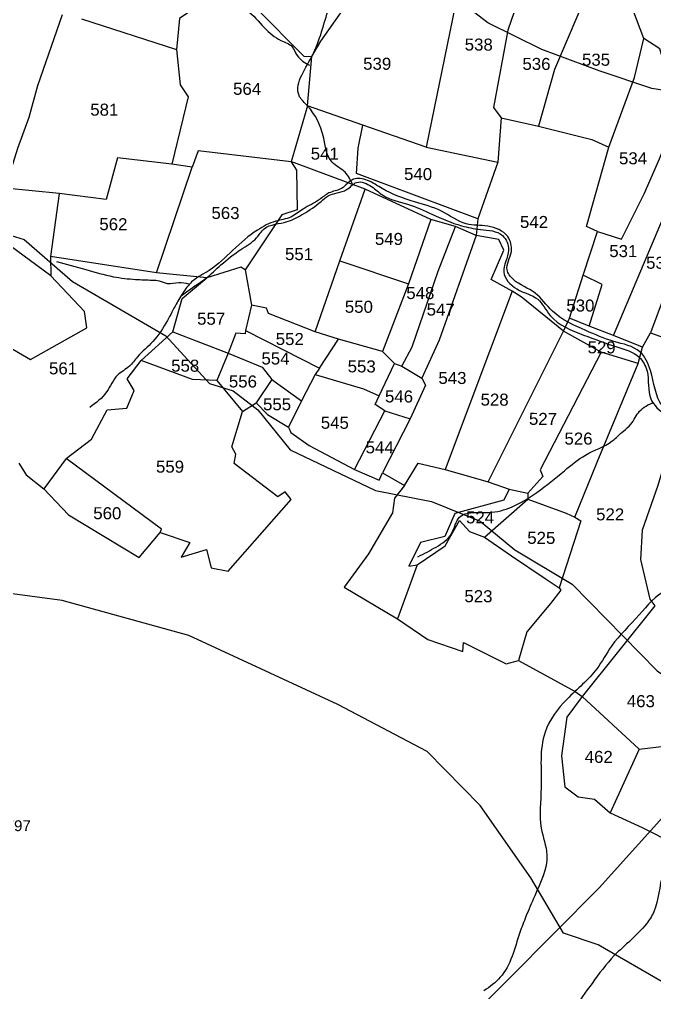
# Model space of a CAD drawing. Header units: inches. Extents: x 177544 to 239871, y 1610424 to 1630335.
# Drawn here: x 182886 to 183940, y 1614481 to 1616097 of the extents above; entities that cross this region are included whole.
import ezdxf
from ezdxf.enums import TextEntityAlignment as Align

# ---------------------------------------------------------------- set-up
doc = ezdxf.new("R2010")
doc.units = ezdxf.units.IN
doc.header["$MEASUREMENT"] = 0
for name, color, linetype in [('PLOT', 7, 'Continuous'), ('PLOT NO', 7, 'Continuous'), ('ROAD', 1, 'Continuous'), ('STREAM', 4, 'Continuous')]:
    doc.layers.add(name, color=color, linetype=linetype)
doc.styles.get("Standard").update_dxf_attribs({"font": 'arial.ttf'})

msp = doc.modelspace()

# ---------------------------------------------------------------- linework, layer by layer
at = {"layer": 'PLOT'}
for points in [[(182493.5, 1616652.3), (182512.6, 1616599.1), (182547.4, 1616601.7), (182561.7, 1616482.1), (182585, 1616470.7), (182585.2, 1616429.7), (182613.8, 1616409.7), (182734.3, 1616361.7), (182740.2, 1616326.9), (182805.5, 1616310.5), (182809.1, 1616294.7), (182847.6, 1616283.9), (182852.6, 1616257.9), (182896.5, 1616236.9), (182970.2, 1616235.7), (183163.2, 1616213.4), (183176.9, 1616164.2), (183278.3, 1616115.6), (183357.8, 1616036.1), (183370.7, 1616035.5), (183386, 1616061.1), (183466.4, 1616176.2), (183444, 1616258.5), (183460.1, 1616267.8)], [(183466.4, 1616176.2), (183589, 1616139.7), (183608.7, 1616119.8), (183560.7, 1615884.6), (183679.8, 1615859.7)], [(183173, 1616144.7), (183165.2, 1616108.2), (183150.9, 1616098.6), (183146.2, 1616047.1), (183152, 1615988.2), (183165.7, 1615968.3), (183138.3, 1615856.7)], [(183717.2, 1616140.6), (183696, 1616079.4), (183672.1, 1615950.6), (183685.2, 1615933.7), (183746.9, 1615919.7), (183835.6, 1615897.8), (183863.8, 1615885), (183906.3, 1616000.6), (183922.1, 1616065.3), (183897.8, 1616130.1)], [(182956.6, 1616104.8), (182915.7, 1615986.5), (182901.1, 1615934.1), (182882.4, 1615882.8), (182862, 1615816.9)], [(182988.6, 1616098.1), (183146.2, 1616047.1)], [(183813.8, 1616108.5), (183773.5, 1616013.6), (183746.9, 1615919.7)], [(183845.1, 1615744.9), (183884.8, 1615732.1), (183922.6, 1615807.2), (183947.9, 1615865.2), (183988, 1615966.4), (183992.4, 1615998.6), (183954.4, 1616027.6), (183948.3, 1616048.2), (183922.1, 1616065.3)], [(183560.7, 1615884.6), (183455.2, 1615921.5), (183363.5, 1615953.5), (183370.7, 1616035.5)], [(183363.5, 1615953.5), (183336.5, 1615860.3), (183345.4, 1615846.5), (183346.7, 1615780.7), (183321.2, 1615772.5), (183260.1, 1615681), (183252.8, 1615685.7), (183196.6, 1615667.9)], [(183685.2, 1615933.7), (183679.8, 1615859.7), (183646.5, 1615766), (183643.5, 1615737.9), (183582.2, 1615564.2), (183553.3, 1615501), (183559.5, 1615489.3), (183533.8, 1615433.8), (183488.3, 1615343.9)], [(184070.4, 1615946.7), (184033, 1615844), (183992.5, 1615737.2), (183933, 1615576.2)], [(183140, 1615578), (183155.7, 1615633.6), (183196.6, 1615667.9), (183112.7, 1615676.1), (182937.2, 1615703), (182937.4, 1615671), (182857.5, 1615730.1), (182852.6, 1615729.3), (182715.9, 1615756.9), (182625.6, 1615794.1), (182593.9, 1615798.5), (182567.7, 1615821.9), (182484, 1615845.5), (182481.2, 1615863.7), (182422.4, 1615886.7), (182319.2, 1615915.5)], [(183646.5, 1615766), (183444.7, 1615841.2), (183447.6, 1615883.3), (183455.2, 1615921.5)], [(183919.9, 1615552.8), (183871.7, 1615572.1), (183831.2, 1615587.3), (183798.5, 1615600.7), (183821.4, 1615672.4), (183845.1, 1615744.9), (183826.7, 1615752.9), (183863.8, 1615885)], [(183912.5, 1615525.5), (183851.1, 1615544.5), (183788.4, 1615579.2), (183718.2, 1615636.3), (183703.5, 1615645.5), (183668.3, 1615664.8), (183689.3, 1615713.8), (183681.3, 1615731.6), (183643.5, 1615737.9), (183609.4, 1615753.3), (183568.6, 1615764.9), (183459.2, 1615814.8), (183342, 1615858.9), (183336.5, 1615860.3), (183182, 1615878.9), (183172.1, 1615851.5), (183138.3, 1615856.7), (183048.4, 1615867.2), (183029.4, 1615797.8), (182951.3, 1615807.8), (182862, 1615816.9), (182763.8, 1615823), (182734.9, 1615813), (182578.1, 1615872.7)], [(183112.7, 1615676.1), (183172.1, 1615851.5)], [(183871.7, 1615572.1), (183977, 1615822), (183989.4, 1615856.8), (184033, 1615844)], [(182951.3, 1615807.8), (182937.2, 1615703)], [(183376.4, 1615578.2), (183417.4, 1615696.1), (183459.2, 1615814.8)], [(183568.6, 1615764.9), (183531, 1615657.6), (183488.2, 1615545.7)], [(183520.2, 1615521.1), (183537.6, 1615553.3), (183580.5, 1615678.8), (183609.4, 1615753.3)], [(183417.4, 1615696.1), (183531, 1615657.6)], [(183260.1, 1615681), (183270.8, 1615622.4)], [(183831.2, 1615587.3), (183852.8, 1615656.5), (183821.4, 1615672.4)], [(182789.5, 1615460.6), (182811.3, 1615500.4), (182763.8, 1615547.8), (182818, 1615581.7), (182903.8, 1615532.3), (182997.1, 1615584.6), (182993.2, 1615611.9), (182937.4, 1615671)], [(183703.5, 1615645.5), (183592.1, 1615349.4)], [(183441.8, 1615349.3), (183491.8, 1615447), (183475.8, 1615457.3), (183482.5, 1615472), (183507.8, 1615525.5), (183488.2, 1615545.7), (183414.8, 1615565.7), (183376.4, 1615578.2), (183298.8, 1615608.5), (183295.7, 1615617.2), (183270.8, 1615622.4), (183260.8, 1615580.4), (183260.2, 1615574.8), (183244.5, 1615576), (183231.7, 1615542.6), (183213, 1615497.5), (183255.6, 1615445.6)], [(183663.4, 1615329.2), (183788.4, 1615579.2), (183798.5, 1615600.7)], [(182884.2, 1615360), (182896.4, 1615340.5), (182925.7, 1615317.1), (182966.7, 1615274.2), (183084.2, 1615203.2), (183118.8, 1615244.7), (183168.4, 1615228.2), (183153.8, 1615203.8), (183196.1, 1615216.4), (183203.8, 1615185.9), (183232.1, 1615180.7), (183336.5, 1615299.7), (183326.5, 1615312.5), (183314.3, 1615304.2), (183241.7, 1615359.5), (183244.4, 1615375), (183238, 1615387.3), (183255.6, 1615445.6), (183278.4, 1615460.2), (183297.3, 1615440.9), (183332.2, 1615419.7), (183335.8, 1615410.8), (183366.2, 1615389.3), (183441.8, 1615349.3), (183482.7, 1615331.7), (183488.3, 1615343.9), (183524.7, 1615322.8), (183547.3, 1615359.8), (183592.1, 1615349.4), (183663.4, 1615329.2), (183698.4, 1615316.8), (183729.6, 1615310.4), (183729.5, 1615299.9), (183793.2, 1615276.9), (183807.2, 1615270.5), (183844.5, 1615361.7), (183912.5, 1615525.5), (183919.9, 1615552.8), (183933, 1615576.2), (184008.9, 1615549.3)], [(183213, 1615497.5), (183172.6, 1615499), (183087.6, 1615530.3), (183140, 1615578), (183231.7, 1615542.6), (183288.5, 1615519.6), (183304.5, 1615499), (183353.5, 1615463.5), (183332.2, 1615419.7)], [(183260.8, 1615580.4), (183383.5, 1615518), (183414.8, 1615565.7)], [(183851.1, 1615544.5), (183750, 1615349.1), (183754.1, 1615337.8), (183729.6, 1615310.4)], [(182963, 1615367.8), (183005.3, 1615399.6), (183030.9, 1615448.8), (183063.8, 1615451.5), (183075.7, 1615480.8), (183064.4, 1615499.8), (183087.6, 1615530.3)], [(183383.5, 1615518), (183376.4, 1615507.1), (183353.5, 1615463.5)], [(183507.8, 1615525.5), (183520.2, 1615521.1), (183553.3, 1615501)], [(183304.5, 1615499), (183278.4, 1615460.2)], [(183376.4, 1615507.1), (183456.3, 1615483.3), (183482.5, 1615472)], [(183491.8, 1615447), (183533.8, 1615433.8)], [(183972, 1615413.9), (183944.9, 1615322.9), (183919.4, 1615248.5), (183916.6, 1615200), (183931.6, 1615133.8), (183940.2, 1615123), (183819.6, 1614972.5), (183794.2, 1614937.9), (183785.2, 1614873.6), (183790.6, 1614822.4), (183812.7, 1614805.9), (183840, 1614801.9), (183865.9, 1614779.4)], [(183118.8, 1615244.7), (183121.3, 1615250.3), (182963, 1615367.8), (182925.7, 1615317.1)], [(183524.7, 1615322.8), (183508.3, 1615301.9), (183504.9, 1615277.5), (183465, 1615209.1), (183424.4, 1615154.2), (183513, 1615101.4), (183563.5, 1615067.1), (183621.5, 1615046.9), (183622.7, 1615062.1), (183693.6, 1615026.7), (183713.6, 1615032.2), (183808.2, 1614980.6), (183819.6, 1614972.5), (183914.1, 1614885), (183865.9, 1614779.4), (183919.2, 1614754.9), (183972.7, 1614727.7)], [(183698.4, 1615316.8), (183689.4, 1615298.6), (183608, 1615276.6), (183591.5, 1615238.3), (183551, 1615228.2), (183531.9, 1615188.8), (183545.4, 1615191.1), (183513, 1615101.4)], [(183657.5, 1615237), (183729.5, 1615299.9)], [(183807.2, 1615270.5), (183817.5, 1615264.2), (183781.4, 1615153)], [(183545.4, 1615191.1), (183592.3, 1615222.8), (183615.7, 1615264.9), (183632.7, 1615246.3), (183657.5, 1615237), (183702.1, 1615205.9), (183758.1, 1615168.5), (183781.4, 1615153), (183784.4, 1615148.8), (183767.1, 1615126.9), (183727.5, 1615079.8), (183713.6, 1615032.2)], [(183914.1, 1614885), (183996.9, 1614895), (184018.2, 1614904.4), (184095.9, 1614899), (184105.5, 1614880.4)]]:
    msp.add_lwpolyline(points, dxfattribs=at)
at = {"layer": 'ROAD'}
for points in [[(184021.9, 1615968.4), (183935.3, 1615982.2), (183847.7, 1616011.8), (183752.8, 1616047.1), (183663, 1616091.4), (183586.5, 1616150.4)], [(182820.7, 1615753.6), (182893.1, 1615731.2), (182973.3, 1615661.6), (183128.4, 1615571.7), (183201.2, 1615492.5), (183240.1, 1615480.2), (183281.1, 1615448.7), (183335, 1615382), (183476.3, 1615314.8), (183569.7, 1615296.4), (183650.2, 1615263.6), (183707.5, 1615215.9), (183803, 1615159.2)], [(183803, 1615159.2), (183943.8, 1615014.8), (184066.1, 1614931), (184153.1, 1614918.5)], [(184037.5, 1614479.1), (183966.7, 1614490.2), (183845.9, 1614559.8), (183788.8, 1614579.4), (183734.1, 1614671.3), (183650, 1614791.5), (183562.2, 1614881.2), (183414, 1614958.9), (183166.5, 1615074), (182956.2, 1615131.6), (182794.6, 1615153.3)], [(184334, 1615030.3), (184206.3, 1614958.7), (184100, 1614886.1), (183973.1, 1614794.1), (183847.7, 1614654.8), (183623.8, 1614428.6), (183555.1, 1614347.7), (183433.7, 1614284.1), (183362.2, 1614220.3), (183264.7, 1614075.5)]]:
    msp.add_lwpolyline(points, dxfattribs=at)
at = {"layer": 'STREAM'}
for points in [[(183438.7, 1615822.5), (183426, 1615843.1), (183404.5, 1615859.9), (183389.9, 1615901.9), (183363.5, 1615953.5), (183350.6, 1615968.6), (183370.7, 1616035.5), (183398.8, 1616115.5), (183427.4, 1616178.9), (183434.3, 1616192.5), (183430.8, 1616234.4), (183444, 1616258.5), (183421.3, 1616306.9), (183405.2, 1616329.5), (183424.5, 1616372.2), (183432.7, 1616411.1)], [(183194.4, 1616142), (183210.6, 1616136.9), (183238.5, 1616125.5), (183262.8, 1616112.3), (183292.2, 1616083.1), (183319.6, 1616062.1), (183338.2, 1616051.6), (183346.6, 1616036.8), (183366.7, 1616020.9)], [(184827, 1615259.6), (184806.2, 1615259.5), (184788.4, 1615248.7), (184717, 1615266.4), (184694.5, 1615284.7), (184660.4, 1615305.7), (184604.6, 1615326.4), (184570.6, 1615333.1), (184542.9, 1615334.4), (184498, 1615312.5), (184473.3, 1615297.2), (184440, 1615277.7), (184424.8, 1615265.9), (184381.4, 1615268.5), (184343.4, 1615274.6), (184288.3, 1615272.7), (184242.5, 1615259.2), (184211.5, 1615251.3), (184188.7, 1615268.4), (184148.7, 1615296.3), (184129, 1615318.5), (184083.2, 1615358.6), (184031.5, 1615396.3), (183986.8, 1615429.9), (183952.5, 1615455.5), (183933, 1615514.1), (183915.4, 1615545), (183872.2, 1615562.2), (183825.7, 1615580.3), (183770.1, 1615612.5), (183741.4, 1615642.4), (183704.8, 1615665.5), (183695, 1615680.9), (183702, 1615711.7), (183695.9, 1615736.3), (183662.8, 1615753.4), (183627.1, 1615757.5), (183585.8, 1615778.5), (183541, 1615794.1), (183487.7, 1615816), (183463.1, 1615829.5), (183439.8, 1615831.4), (183420, 1615816.3), (183399.2, 1615808.7), (183383.5, 1615797.7), (183356.3, 1615782), (183336, 1615768.8), (183310.5, 1615761.7), (183280.8, 1615747.2), (183239.7, 1615713.9), (183200.5, 1615680.1), (183173.4, 1615662.8), (183158.3, 1615645.1), (183145.6, 1615623.9), (183131, 1615597.1), (183106.9, 1615561.9), (183081.2, 1615536.5), (183067.9, 1615520.9), (183048.3, 1615506.1), (183030.2, 1615478.3), (183002.3, 1615452.6)], [(183153.8, 1615638), (183172.2, 1615651.4), (183194.8, 1615667.1), (183220, 1615689.4), (183253.1, 1615714.8), (183278.8, 1615734), (183291.8, 1615749.1), (183330.1, 1615761.2), (183356.8, 1615774.1), (183386.1, 1615794.6), (183397.8, 1615804), (183428.5, 1615814.3), (183445.2, 1615826.3), (183470, 1615819.4), (183488.2, 1615805.4), (183531.1, 1615789.5), (183569.9, 1615773.7), (183619.3, 1615754.3), (183650.9, 1615748.3), (183687.3, 1615737.9), (183697.4, 1615713.8), (183689.3, 1615677.6), (183711.1, 1615649.3), (183745.7, 1615632.1), (183766.5, 1615605.4), (183821.9, 1615572.8), (183877, 1615553.3), (183914.1, 1615535.9), (183927.2, 1615512.9), (183933.4, 1615466.7), (183958.2, 1615440), (184004.8, 1615409.4), (184049.1, 1615374.9), (184122.1, 1615313.2), (184154.3, 1615281.7), (184200.9, 1615249), (184216, 1615243.5), (184250.6, 1615256.3), (184318.5, 1615267.6), (184377.1, 1615262), (184412.1, 1615256.3), (184439.3, 1615265.9), (184487.2, 1615297.8), (184528, 1615322.1), (184559.3, 1615326.3), (184609.5, 1615319.2), (184692.1, 1615275.6), (184738.7, 1615245.7), (184772.1, 1615230.9), (184787.7, 1615217.3), (184821.5, 1615210.9)], [(182946.9, 1615694.8), (182995.4, 1615681.6), (183041.5, 1615669.7), (183078.3, 1615665.2), (183105.8, 1615664.1), (183117.5, 1615663), (183130.8, 1615658.6), (183149.9, 1615660.2), (183166.3, 1615657.8)], [(183546.8, 1615204.5), (183577.3, 1615220.7), (183602.7, 1615242.9), (183616, 1615270.3), (183664.4, 1615278.1), (183702.5, 1615287.1), (183744.3, 1615311.5), (183790, 1615347.3), (183825.2, 1615373.5), (183869.5, 1615396.8), (183888, 1615413.3), (183900.3, 1615424.7), (183914.9, 1615446.3), (183938.2, 1615461.4)], [(184140.6, 1615301), (184112.1, 1615272.1), (184089.5, 1615244.5), (184077.3, 1615216.9), (184063.3, 1615186.9), (184029.7, 1615168), (184007.5, 1615156.3), (183959.7, 1615147.9), (183914.1, 1615107.8), (183868.2, 1615056.1), (183843.9, 1615018.5), (183794.6, 1614968.2), (183757.9, 1614913.1), (183751.4, 1614820.7), (183751.7, 1614753.8), (183760.9, 1614709.2), (183740.7, 1614641.2), (183726.2, 1614607), (183716.1, 1614580.5), (183683.7, 1614506), (183656.5, 1614483.5)], [(184213.8, 1615245.9), (184214.4, 1615228.4), (184223.1, 1615181.5), (184214, 1615142.3), (184206.4, 1615113.1), (184189.2, 1615075.5), (184170.9, 1615032), (184151.8, 1614979.4), (184145.3, 1614958.3), (184131.3, 1614940.5), (184122.3, 1614923.2), (184096.4, 1614882.6), (184077.2, 1614829.2), (184053.7, 1614808.1), (184016.8, 1614793.2), (183997.7, 1614755.6), (183953.8, 1614677.7), (183938.5, 1614614.8), (183926.1, 1614594.8), (183872.9, 1614542), (183835.9, 1614495.9), (183805, 1614452.5), (183782.6, 1614420.3)]]:
    msp.add_spline(points, degree=3, dxfattribs=at)

# ---------------------------------------------------------------- texts
at = {"layer": 'PLOT NO'}
for s, p in [('538', (183647.9, 1616055.2)), ('539', (183479.3, 1616023.4)), ('536', (183743.7, 1616023.1)), ('535', (183842.6, 1616030.1)), ('564', (183263.4, 1615981.7)), ('581', (183026.3, 1615947.1)), ('541', (183392.3, 1615874)), ('534', (183904, 1615866.3)), ('540', (183547.2, 1615840.2)), ('563', (183227.5, 1615775.5)), ('542', (183739.6, 1615760.6)), ('562', (183041.4, 1615756.9)), ('549', (183498.8, 1615732.4)), ('531', (183887.8, 1615712.2)), ('551', (183349.6, 1615707.2)), ('532', (183949, 1615692.8)), ('548', (183550.9, 1615642.5)), ('550', (183448.9, 1615619.7)), ('547', (183584.7, 1615615.1)), ('530', (183816.6, 1615621.8)), ('557', (183203.7, 1615599.9)), ('552', (183334.2, 1615566.2)), ('529', (183851.8, 1615552.3)), ('554', (183310.5, 1615533.8)), ('561', (182957.8, 1615517.4)), ('558', (183160.6, 1615521.9)), ('553', (183453.6, 1615520.7)), ('543', (183604.2, 1615501.5)), ('556', (183256.4, 1615495.7)), ('546', (183515.5, 1615470.8)), ('555', (183313.1, 1615457.8)), ('528', (183674.2, 1615465.5)), ('545', (183409, 1615427.1)), ('527', (183754.5, 1615433.5)), ('526', (183813.5, 1615400.8)), ('544', (183483.4, 1615386.2)), ('559', (183135.4, 1615354.2)), ('560', (183031.3, 1615276.8)), ('522', (183866, 1615274.9)), ('524', (183650.1, 1615269.9)), ('525', (183751.7, 1615235.9)), ('523', (183647.4, 1615139)), ('463', (183917, 1614964.7)), ('462', (183847, 1614872.1))]:
    msp.add_text(s, height=20, rotation=359.7684, dxfattribs=at).set_placement(p, align=Align.MIDDLE_CENTER)
msp.add_text('797', height=18, rotation=359.7684, dxfattribs=at).set_placement((182862.4, 1614748.9))

doc.saveas('drawing.dxf')
